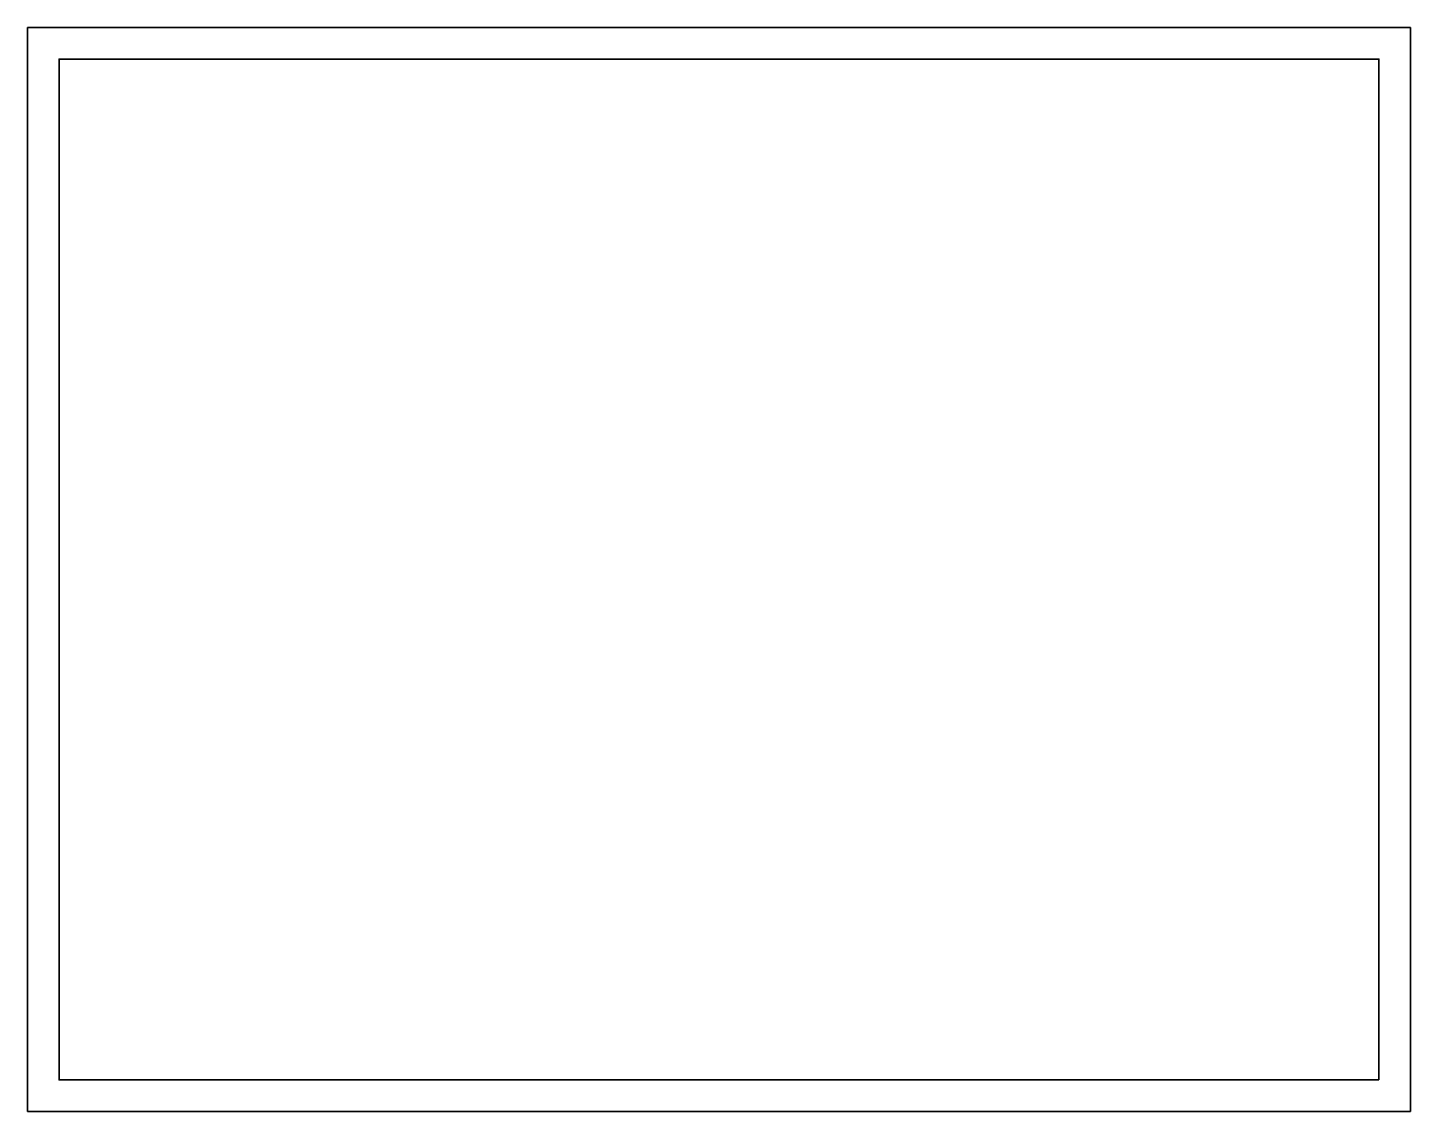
# Model space of a CAD drawing. Header units: millimetres. Extents: x -115 to 325, y -26 to 319.
import ezdxf

# ---------------------------------------------------------------- set-up
doc = ezdxf.new("R2010")
doc.units = ezdxf.units.MM
doc.header["$MEASUREMENT"] = 0
doc.layers.get('0').update_dxf_attribs({"lineweight": 0})
doc.layers.add('Safety', color=7, linetype='Continuous', lineweight=0)

msp = doc.modelspace()

# ---------------------------------------------------------------- linework, layer by layer
at = {"color": 250, "lineweight": 35, "true_color": 0x231f20}
msp.add_lwpolyline([(314.86, -16.1), (-105.14, -16.1), (-105.14, 308.9), (314.86, 308.9)], close=True, dxfattribs=at)
at = {"layer": 'Safety', "color": 250, "lineweight": 35, "true_color": 0x231f20}
msp.add_lwpolyline([(324.86, -26.1), (-115.14, -26.1), (-115.14, 318.9), (324.86, 318.9)], close=True, dxfattribs=at)

doc.saveas('drawing.dxf')
